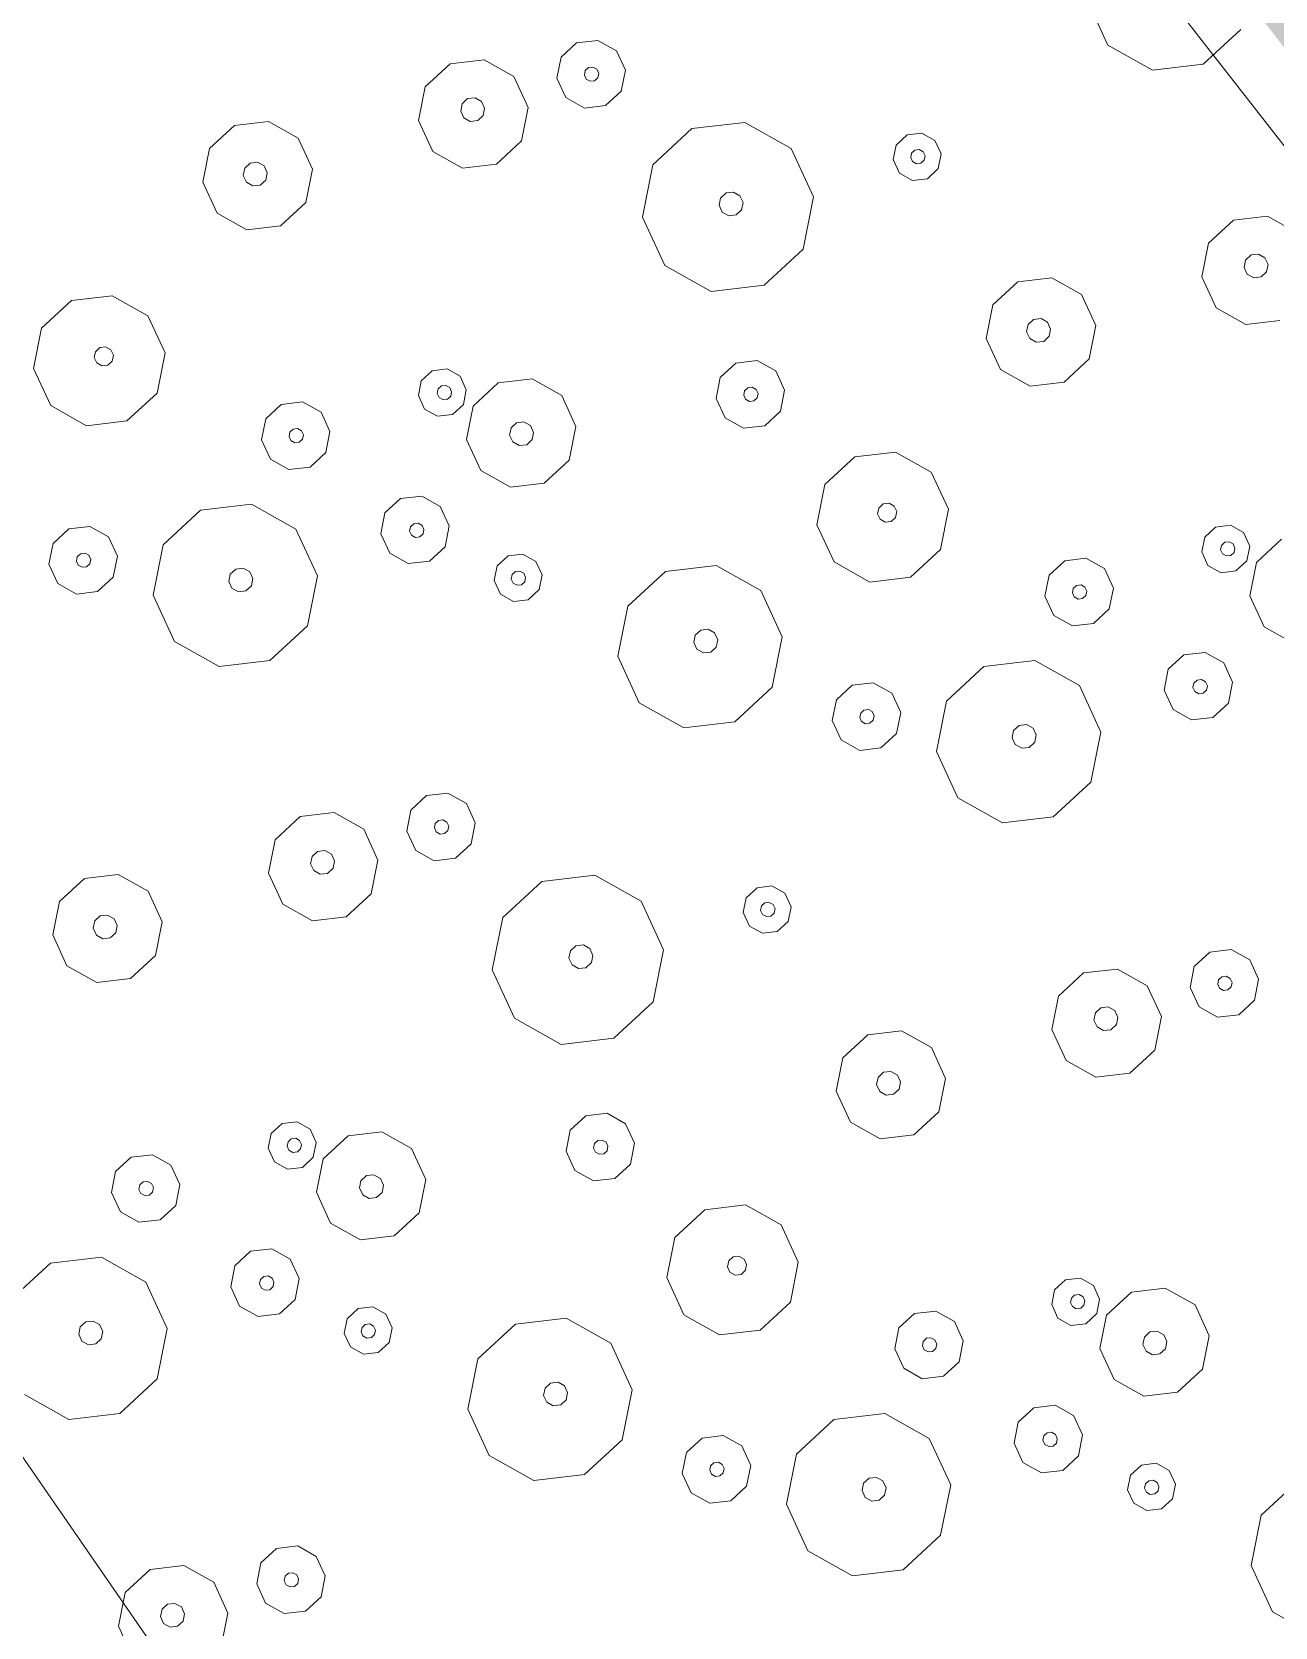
# Model space of a CAD drawing. Header units: metres. Extents: x -2858 to 512, y -1995 to 1252.
# Drawn here: x -545.015 to -542.13, y 383.784 to 387.484 of the extents above; entities that cross this region are included whole.
import ezdxf
from ezdxf.lldxf.tags import DXFTag

# ---------------------------------------------------------------- set-up
doc = ezdxf.new("R2010")
doc.units = ezdxf.units.M
doc.layers.add('Calque commun', color=7, linetype='Continuous')
doc.layers.add('Calque17', color=7, linetype='Continuous')
tags = doc.linetypes.add('HIDDENX2', pattern=[0.75, 0.5, -0.25]).pattern_tags.tags
tags[6:7] = [DXFTag(74, 4), DXFTag(75, 0), DXFTag(340, '0'), DXFTag(46, 1.0), DXFTag(50, 0.0), DXFTag(44, 0.0), DXFTag(45, 0.0)]
tags[4:5] = [DXFTag(74, 4), DXFTag(75, 0), DXFTag(340, '0'), DXFTag(46, 1.0), DXFTag(50, 0.0), DXFTag(44, 0.0), DXFTag(45, 0.0)]

# ---------------------------------------------------------------- blocks, each defined once
blk = doc.blocks.new('geometrebondepartleger')
at = {"layer": 'Calque17', "color": 1, "linetype": 'Continuous', "lineweight": 9}
blk.add_polyline3d([(125.3707, 36.6528, 79), (126.7254, 44.0992, 79), (125.2346, 35.9078, 79), (126.6129, 43.4526, 79), (128.8778, 56.0285, 79), (130.1727, 63.0986, 79), (132.3901, 75.5687, 79), (133.5351, 81.8153, 79), (135.4191, 92.3058, 79), (136.6745, 99.2914, 79), (138.3695, 108.676, 79), (140.6815, 121.4274, 79), (141.2903, 124.8972, 79)], dxfattribs=at)
blk = doc.blocks.new('pattern')
at = {"layer": 'Calque commun', "color": 54, "linetype": 'Continuous', "lineweight": 9}
for p, q in [((70.1012, 96.6034), (70.127, 96.4875)), ((70.127, 96.4875), (70.0798, 96.3787)), ((70.0798, 96.3787), (69.9776, 96.3184)), ((69.9776, 96.3184), (69.8594, 96.3296)), ((70.0428, 96.0901), (70.0566, 96.1219)), ((70.0566, 96.1219), (70.0864, 96.1395)), ((70.0864, 96.1395), (70.1208, 96.1362)), ((70.1208, 96.1362), (70.1468, 96.1133)), ((70.0503, 96.0564), (70.0428, 96.0901)), ((70.0822, 96.0874), (70.0864, 96.0969)), ((70.0845, 96.0773), (70.0822, 96.0874)), ((70.0864, 96.0969), (70.0953, 96.1022)), ((70.0953, 96.1022), (70.1056, 96.1012)), ((70.1056, 96.1012), (70.1134, 96.0943)), ((70.1134, 96.0943), (70.1157, 96.0842)), ((70.1468, 96.1133), (70.1543, 96.0795)), ((70.0763, 96.0335), (70.0503, 96.0564)), ((70.0923, 96.0704), (70.0845, 96.0773)), ((70.1026, 96.0694), (70.0923, 96.0704)), ((70.1115, 96.0747), (70.1026, 96.0694)), ((70.1405, 96.0478), (70.1107, 96.0302)), ((70.1157, 96.0842), (70.1115, 96.0747)), ((70.1543, 96.0795), (70.1405, 96.0478)), ((70.1107, 96.0302), (70.0763, 96.0335)), ((69.7478, 95.9509), (69.8159, 95.9911)), ((69.8159, 95.9911), (69.8947, 95.9836)), ((69.8947, 95.9836), (69.954, 95.9312)), ((69.7164, 95.8783), (69.7478, 95.9509)), ((69.954, 95.9312), (69.9712, 95.854)), ((70.1156, 95.8852), (70.1581, 95.9103)), ((70.1581, 95.9103), (70.2073, 95.9057)), ((70.2073, 95.9057), (70.2444, 95.8729)), ((69.7336, 95.8011), (69.7164, 95.8783)), ((69.8166, 95.8706), (69.8235, 95.8865)), ((69.8204, 95.8537), (69.8166, 95.8706)), ((69.8235, 95.8865), (69.8384, 95.8953)), ((69.8384, 95.8953), (69.8556, 95.8936)), ((69.8556, 95.8936), (69.8686, 95.8822)), ((69.8723, 95.8653), (69.8655, 95.8494)), ((69.8686, 95.8822), (69.8723, 95.8653)), ((70.0959, 95.8399), (70.1156, 95.8852)), ((70.2444, 95.8729), (70.2552, 95.8247)), ((69.8333, 95.8422), (69.8204, 95.8537)), ((69.8506, 95.8406), (69.8333, 95.8422)), ((69.8655, 95.8494), (69.8506, 95.8406)), ((69.9712, 95.854), (69.9397, 95.7814)), ((70.1066, 95.7916), (70.0959, 95.8399)), ((70.1568, 95.8377), (70.1609, 95.8472)), ((70.159, 95.8275), (70.1568, 95.8377)), ((70.1668, 95.8206), (70.159, 95.8275)), ((70.1609, 95.8472), (70.1699, 95.8525)), ((70.1699, 95.8525), (70.1802, 95.8515)), ((70.1802, 95.8515), (70.188, 95.8446)), ((70.1902, 95.8345), (70.1861, 95.8249)), ((70.188, 95.8446), (70.1902, 95.8345)), ((69.7929, 95.7487), (69.7336, 95.8011)), ((70.1437, 95.7589), (70.1066, 95.7916)), ((70.1772, 95.8197), (70.1668, 95.8206)), ((70.1861, 95.8249), (70.1772, 95.8197)), ((70.2552, 95.8247), (70.2355, 95.7793)), ((70.4059, 95.7344), (70.5081, 95.7947)), ((70.5081, 95.7947), (70.6263, 95.7835)), ((69.9397, 95.7814), (69.8716, 95.7412)), ((70.1929, 95.7542), (70.1437, 95.7589)), ((70.2355, 95.7793), (70.1929, 95.7542)), ((70.6263, 95.7835), (70.7152, 95.705)), ((69.8716, 95.7412), (69.7929, 95.7487)), ((69.8542, 95.7044), (69.884, 95.722)), ((69.884, 95.722), (69.9184, 95.7187)), ((69.9184, 95.7187), (69.9444, 95.6958)), ((70.3587, 95.6255), (70.4059, 95.7344)), ((69.8404, 95.6726), (69.8542, 95.7044)), ((69.876, 95.6722), (69.8802, 95.6818)), ((69.8802, 95.6818), (69.8891, 95.687)), ((69.8891, 95.687), (69.8994, 95.6861)), ((69.8994, 95.6861), (69.9072, 95.6792)), ((69.9072, 95.6792), (69.9095, 95.6691)), ((69.9444, 95.6958), (69.9519, 95.662)), ((70.7152, 95.705), (70.741, 95.5891)), ((69.8479, 95.6388), (69.8404, 95.6726)), ((69.8783, 95.6621), (69.876, 95.6722)), ((69.8861, 95.6552), (69.8783, 95.6621)), ((69.8964, 95.6543), (69.8861, 95.6552)), ((69.9054, 95.6595), (69.8964, 95.6543)), ((69.9095, 95.6691), (69.9054, 95.6595)), ((69.9519, 95.662), (69.9381, 95.6302)), ((69.8739, 95.6159), (69.8479, 95.6388)), ((69.9083, 95.6126), (69.8739, 95.6159)), ((69.9381, 95.6302), (69.9083, 95.6126)), ((70.3845, 95.5097), (70.3587, 95.6255)), ((70.504, 95.6113), (70.5109, 95.6272)), ((70.5078, 95.5944), (70.504, 95.6113)), ((70.5109, 95.6272), (70.5258, 95.636)), ((70.5258, 95.636), (70.543, 95.6344)), ((70.543, 95.6344), (70.556, 95.6229)), ((70.5598, 95.606), (70.5529, 95.5901)), ((70.556, 95.6229), (70.5598, 95.606)), ((70.5207, 95.583), (70.5078, 95.5944)), ((70.538, 95.5814), (70.5207, 95.583)), ((70.5529, 95.5901), (70.538, 95.5814)), ((70.741, 95.5891), (70.6938, 95.4803)), ((70.1178, 95.488), (70.1375, 95.5334)), ((70.1375, 95.5334), (70.1801, 95.5585)), ((70.1801, 95.5585), (70.2293, 95.5538)), ((70.2293, 95.5538), (70.2663, 95.5211)), ((69.0556, 95.4847), (69.0982, 95.5099)), ((69.0982, 95.5099), (69.1474, 95.5052)), ((69.1474, 95.5052), (69.1845, 95.4724)), ((70.18, 95.4829), (70.1841, 95.4924)), ((70.1841, 95.4924), (70.1931, 95.4977)), ((70.1931, 95.4977), (70.2034, 95.4967)), ((70.2034, 95.4967), (70.2112, 95.4898)), ((70.2663, 95.5211), (70.2771, 95.4728)), ((70.4735, 95.4312), (70.3845, 95.5097)), ((69.0359, 95.4394), (69.0556, 95.4847)), ((69.1845, 95.4724), (69.1952, 95.4242)), ((70.1286, 95.4397), (70.1178, 95.488)), ((70.1823, 95.4727), (70.18, 95.4829)), ((70.19, 95.4659), (70.1823, 95.4727)), ((70.2004, 95.4649), (70.19, 95.4659)), ((70.2093, 95.4702), (70.2004, 95.4649)), ((70.2135, 95.4797), (70.2093, 95.4702)), ((70.2112, 95.4898), (70.2135, 95.4797)), ((70.2771, 95.4728), (70.2574, 95.4275)), ((70.6938, 95.4803), (70.5916, 95.4199)), ((69.0467, 95.3911), (69.0359, 95.4394)), ((69.0981, 95.4342), (69.1022, 95.4438)), ((69.1004, 95.4241), (69.0981, 95.4342)), ((69.1082, 95.4172), (69.1004, 95.4241)), ((69.1022, 95.4438), (69.1112, 95.449)), ((69.1112, 95.449), (69.1215, 95.4481)), ((69.1274, 95.4215), (69.1185, 95.4162)), ((69.1215, 95.4481), (69.1293, 95.4412)), ((69.1316, 95.431), (69.1274, 95.4215)), ((69.1293, 95.4412), (69.1316, 95.431)), ((69.1952, 95.4242), (69.1755, 95.3788)), ((70.1656, 95.407), (70.1286, 95.4397)), ((70.2574, 95.4275), (70.2148, 95.4023)), ((70.5916, 95.4199), (70.4735, 95.4312)), ((69.0837, 95.3584), (69.0467, 95.3911)), ((69.1185, 95.4162), (69.1082, 95.4172)), ((69.2706, 95.3744), (69.3388, 95.4146)), ((69.3388, 95.4146), (69.4175, 95.4071)), ((69.4175, 95.4071), (69.4768, 95.3547)), ((70.2148, 95.4023), (70.1656, 95.407)), ((70.6818, 95.3584), (70.7244, 95.3835)), ((70.7244, 95.3835), (70.7736, 95.3788)), ((69.133, 95.3537), (69.0837, 95.3584)), ((69.1755, 95.3788), (69.133, 95.3537)), ((69.2392, 95.3018), (69.2706, 95.3744)), ((69.4768, 95.3547), (69.494, 95.2775)), ((70.6621, 95.313), (70.6818, 95.3584)), ((70.7736, 95.3788), (70.8107, 95.3461)), ((70.8107, 95.3461), (70.8214, 95.2979)), ((69.3391, 95.3003), (69.354, 95.3091)), ((69.354, 95.3091), (69.3712, 95.3074)), ((69.3712, 95.3074), (69.3842, 95.296)), ((70.6729, 95.2648), (70.6621, 95.313)), ((70.7243, 95.3079), (70.7284, 95.3174)), ((70.7266, 95.2978), (70.7243, 95.3079)), ((70.7284, 95.3174), (70.7374, 95.3227)), ((70.7374, 95.3227), (70.7477, 95.3217)), ((70.7477, 95.3217), (70.7555, 95.3149)), ((70.7555, 95.3149), (70.7578, 95.3047)), ((69.2564, 95.2246), (69.2392, 95.3018)), ((69.3322, 95.2844), (69.3391, 95.3003)), ((69.3359, 95.2675), (69.3322, 95.2844)), ((69.3879, 95.2791), (69.381, 95.2632)), ((69.3842, 95.296), (69.3879, 95.2791)), ((69.494, 95.2775), (69.4626, 95.2049)), ((70.7344, 95.2909), (70.7266, 95.2978)), ((70.7447, 95.2899), (70.7344, 95.2909)), ((70.7536, 95.2952), (70.7447, 95.2899)), ((70.7578, 95.3047), (70.7536, 95.2952)), ((70.8214, 95.2979), (70.8017, 95.2525)), ((69.3489, 95.2561), (69.3359, 95.2675)), ((69.3661, 95.2544), (69.3489, 95.2561)), ((69.381, 95.2632), (69.3661, 95.2544)), ((70.7099, 95.2321), (70.6729, 95.2648)), ((70.8017, 95.2525), (70.7592, 95.2274)), ((69.3157, 95.1722), (69.2564, 95.2246)), ((69.4626, 95.2049), (69.3944, 95.1647)), ((70.7592, 95.2274), (70.7099, 95.2321)), ((69.3944, 95.1647), (69.3157, 95.1722)), ((70.2569, 95.1264), (70.3386, 95.1747)), ((70.3386, 95.1747), (70.4331, 95.1657)), ((70.4331, 95.1657), (70.5043, 95.1028)), ((69.7112, 95.0968), (69.7793, 95.137)), ((69.7793, 95.137), (69.8581, 95.1295)), ((69.8581, 95.1295), (69.9174, 95.0771)), ((70.2191, 95.0393), (70.2569, 95.1264)), ((69.6798, 95.0242), (69.7112, 95.0968)), ((70.5043, 95.1028), (70.5249, 95.0102)), ((70.7344, 95.0365), (70.8366, 95.0968)), ((70.8366, 95.0968), (70.9547, 95.0855)), ((70.9547, 95.0855), (71.0437, 95.007)), ((69.9174, 95.0771), (69.9346, 94.9999)), ((68.4208, 95.026), (68.438, 94.9488)), ((69.697, 94.947), (69.6798, 95.0242)), ((69.7802, 95.0084), (69.7871, 95.0242)), ((69.7871, 95.0242), (69.802, 95.033)), ((69.802, 95.033), (69.8192, 95.0314)), ((69.8192, 95.0314), (69.8322, 95.0199)), ((69.8322, 95.0199), (69.8359, 95.003)), ((70.2397, 94.9467), (70.2191, 95.0393)), ((70.3353, 95.0279), (70.3408, 95.0406)), ((70.3383, 95.0144), (70.3353, 95.0279)), ((70.3487, 95.0053), (70.3383, 95.0144)), ((70.3408, 95.0406), (70.3527, 95.0477)), ((70.3527, 95.0477), (70.3665, 95.0464)), ((70.3665, 95.0464), (70.3769, 95.0372)), ((70.3799, 95.0237), (70.3744, 95.011)), ((70.3769, 95.0372), (70.3799, 95.0237)), ((70.6872, 94.9276), (70.7344, 95.0365)), ((68.5627, 94.9347), (68.5824, 94.98)), ((68.5824, 94.98), (68.6249, 95.0052)), ((68.6249, 95.0052), (68.6742, 95.0005)), ((68.6742, 95.0005), (68.7112, 94.9677)), ((69.7839, 94.9915), (69.7802, 95.0084)), ((69.7969, 94.98), (69.7839, 94.9915)), ((69.8141, 94.9784), (69.7969, 94.98)), ((69.829, 94.9872), (69.8141, 94.9784)), ((69.8359, 95.003), (69.829, 94.9872)), ((69.9346, 94.9999), (69.9031, 94.9274)), ((70.3625, 95.004), (70.3487, 95.0053)), ((70.3744, 95.011), (70.3625, 95.004)), ((70.5249, 95.0102), (70.4871, 94.9231)), ((71.0437, 95.007), (71.0695, 94.8912)), ((68.438, 94.9488), (68.4066, 94.8762)), ((68.6236, 94.9325), (68.6277, 94.942)), ((68.6277, 94.942), (68.6367, 94.9473)), ((68.6367, 94.9473), (68.647, 94.9463)), ((68.647, 94.9463), (68.6548, 94.9394)), ((68.6548, 94.9394), (68.6571, 94.9293)), ((68.7112, 94.9677), (68.722, 94.9195)), ((69.7563, 94.8946), (69.697, 94.947)), ((70.3109, 94.8838), (70.2397, 94.9467)), ((70.8394, 94.9293), (70.8543, 94.9381)), ((70.8543, 94.9381), (70.8715, 94.9364)), ((68.5735, 94.8864), (68.5627, 94.9347)), ((68.6259, 94.9223), (68.6236, 94.9325)), ((68.6337, 94.9155), (68.6259, 94.9223)), ((68.644, 94.9145), (68.6337, 94.9155)), ((68.6529, 94.9197), (68.644, 94.9145)), ((68.6571, 94.9293), (68.6529, 94.9197)), ((68.722, 94.9195), (68.7023, 94.8741)), ((69.9031, 94.9274), (69.835, 94.8871)), ((70.4871, 94.9231), (70.4054, 94.8748)), ((70.713, 94.8118), (70.6872, 94.9276)), ((70.8325, 94.9134), (70.8394, 94.9293)), ((70.8362, 94.8965), (70.8325, 94.9134)), ((70.8715, 94.9364), (70.8845, 94.925)), ((70.8882, 94.9081), (70.8813, 94.8922)), ((70.8845, 94.925), (70.8882, 94.9081)), ((68.4066, 94.8762), (68.3384, 94.836)), ((68.6105, 94.8537), (68.5735, 94.8864)), ((68.7023, 94.8741), (68.6597, 94.849)), ((68.8728, 94.8292), (68.9749, 94.8895)), ((68.9749, 94.8895), (69.0931, 94.8783)), ((69.0931, 94.8783), (69.182, 94.7998)), ((69.835, 94.8871), (69.7563, 94.8946)), ((70.4054, 94.8748), (70.3109, 94.8838)), ((70.8492, 94.8851), (70.8362, 94.8965)), ((70.8664, 94.8834), (70.8492, 94.8851)), ((70.8813, 94.8922), (70.8664, 94.8834)), ((71.0695, 94.8912), (71.0222, 94.7823)), ((68.3384, 94.836), (68.2597, 94.8435)), ((68.6597, 94.849), (68.6105, 94.8537)), ((68.8256, 94.7204), (68.8728, 94.8292)), ((68.3072, 94.7674), (68.321, 94.7992)), ((68.321, 94.7992), (68.3508, 94.8168)), ((68.3508, 94.8168), (68.3852, 94.8135)), ((68.3852, 94.8135), (68.4112, 94.7906)), ((68.4112, 94.7906), (68.4187, 94.7568)), ((69.182, 94.7998), (69.2078, 94.6839)), ((70.8019, 94.7332), (70.713, 94.8118)), ((71.5116, 94.7482), (71.5313, 94.7936)), ((71.5313, 94.7936), (71.5738, 94.8187)), ((71.5738, 94.8187), (71.6231, 94.814)), ((71.6231, 94.814), (71.6601, 94.7813)), ((68.3147, 94.7336), (68.3072, 94.7674)), ((68.3429, 94.7671), (68.347, 94.7766)), ((68.3451, 94.7569), (68.3429, 94.7671)), ((68.3529, 94.75), (68.3451, 94.7569)), ((68.347, 94.7766), (68.3559, 94.7819)), ((68.3559, 94.7819), (68.3663, 94.7809)), ((68.3722, 94.7543), (68.3632, 94.7491)), ((68.3663, 94.7809), (68.3741, 94.774)), ((68.3763, 94.7639), (68.3722, 94.7543)), ((68.3741, 94.774), (68.3763, 94.7639)), ((68.4187, 94.7568), (68.4049, 94.725)), ((71.0222, 94.7823), (70.9201, 94.722)), ((71.5738, 94.7431), (71.5779, 94.7526)), ((71.5779, 94.7526), (71.5869, 94.7579)), ((71.5869, 94.7579), (71.5972, 94.7569)), ((71.5972, 94.7569), (71.605, 94.75)), ((71.6601, 94.7813), (71.6709, 94.733)), ((68.3407, 94.7107), (68.3147, 94.7336)), ((68.3632, 94.7491), (68.3529, 94.75)), ((68.4049, 94.725), (68.3751, 94.7075)), ((68.8514, 94.6045), (68.8256, 94.7204)), ((68.9708, 94.7061), (68.9777, 94.722)), ((68.9777, 94.722), (68.9926, 94.7308)), ((68.9926, 94.7308), (69.0099, 94.7292)), ((69.0099, 94.7292), (69.0228, 94.7177)), ((69.0228, 94.7177), (69.0266, 94.7008)), ((70.9201, 94.722), (70.8019, 94.7332)), ((71.5223, 94.6999), (71.5116, 94.7482)), ((71.576, 94.7329), (71.5738, 94.7431)), ((71.5838, 94.7261), (71.576, 94.7329)), ((71.5942, 94.7251), (71.5838, 94.7261)), ((71.6031, 94.7304), (71.5942, 94.7251)), ((71.6072, 94.7399), (71.6031, 94.7304)), ((71.605, 94.75), (71.6072, 94.7399)), ((71.6709, 94.733), (71.6512, 94.6877)), ((71.7463, 94.6832), (71.8144, 94.7234)), ((68.3751, 94.7075), (68.3407, 94.7107)), ((68.9746, 94.6893), (68.9708, 94.7061)), ((68.9876, 94.6778), (68.9746, 94.6893)), ((69.0197, 94.685), (69.0048, 94.6762)), ((69.0266, 94.7008), (69.0197, 94.685)), ((69.2078, 94.6839), (69.1606, 94.5751)), ((70.3047, 94.6591), (70.3473, 94.6842)), ((70.3473, 94.6842), (70.3965, 94.6796)), ((70.3965, 94.6796), (70.4336, 94.6468)), ((71.5594, 94.6672), (71.5223, 94.6999)), ((71.6512, 94.6877), (71.6086, 94.6625)), ((71.7149, 94.6106), (71.7463, 94.6832)), ((68.6043, 94.6282), (68.6469, 94.6533)), ((68.6469, 94.6533), (68.6961, 94.6486)), ((68.6961, 94.6486), (68.7332, 94.6159)), ((69.0048, 94.6762), (68.9876, 94.6778)), ((70.2851, 94.6137), (70.3047, 94.6591)), ((70.4336, 94.6468), (70.4444, 94.5986)), ((71.6086, 94.6625), (71.5594, 94.6672)), ((68.5846, 94.5828), (68.6043, 94.6282)), ((68.7332, 94.6159), (68.7439, 94.5676)), ((68.9403, 94.526), (68.8514, 94.6045)), ((70.2958, 94.5655), (70.2851, 94.6137)), ((70.3473, 94.6086), (70.3514, 94.6181)), ((70.3495, 94.5985), (70.3473, 94.6086)), ((70.3514, 94.6181), (70.3603, 94.6234)), ((70.3603, 94.6234), (70.3707, 94.6224)), ((70.3707, 94.6224), (70.3785, 94.6156)), ((70.3807, 94.6054), (70.3766, 94.5959)), ((70.3785, 94.6156), (70.3807, 94.6054)), ((71.732, 94.5334), (71.7149, 94.6106)), ((71.8078, 94.5932), (71.8147, 94.6091)), ((71.8147, 94.6091), (71.8296, 94.6179)), ((71.8296, 94.6179), (71.8469, 94.6163)), ((71.8469, 94.6163), (71.8598, 94.6048)), ((71.8598, 94.6048), (71.8636, 94.5879)), ((68.5954, 94.5346), (68.5846, 94.5828)), ((68.6468, 94.5777), (68.651, 94.5872)), ((68.6491, 94.5676), (68.6468, 94.5777)), ((68.6569, 94.5607), (68.6491, 94.5676)), ((68.651, 94.5872), (68.6599, 94.5925)), ((68.6599, 94.5925), (68.6702, 94.5915)), ((68.6702, 94.5915), (68.678, 94.5846)), ((68.6803, 94.5745), (68.6761, 94.565)), ((68.678, 94.5846), (68.6803, 94.5745)), ((68.7439, 94.5676), (68.7242, 94.5223)), ((69.1606, 94.5751), (69.0584, 94.5147)), ((69.654, 94.5643), (69.6838, 94.5819)), ((69.6838, 94.5819), (69.7183, 94.5786)), ((69.7183, 94.5786), (69.7442, 94.5557)), ((70.3573, 94.5916), (70.3495, 94.5985)), ((70.3676, 94.5906), (70.3573, 94.5916)), ((70.3766, 94.5959), (70.3676, 94.5906)), ((70.4444, 94.5986), (70.4247, 94.5532)), ((71.8116, 94.5764), (71.8078, 94.5932)), ((71.8246, 94.5649), (71.8116, 94.5764)), ((71.8567, 94.5721), (71.8418, 94.5633)), ((71.8636, 94.5879), (71.8567, 94.5721)), ((71.9697, 94.5863), (71.9382, 94.5138)), ((68.6325, 94.5018), (68.5954, 94.5346)), ((68.6672, 94.5597), (68.6569, 94.5607)), ((68.6761, 94.565), (68.6672, 94.5597)), ((69.6402, 94.5325), (69.654, 94.5643)), ((69.6478, 94.4987), (69.6402, 94.5325)), ((69.678, 94.5297), (69.6821, 94.5392)), ((69.6821, 94.5392), (69.6911, 94.5445)), ((69.6911, 94.5445), (69.7014, 94.5435)), ((69.7014, 94.5435), (69.7092, 94.5366)), ((69.7092, 94.5366), (69.7114, 94.5265)), ((69.7442, 94.5557), (69.7517, 94.5219)), ((70.3329, 94.5328), (70.2958, 94.5655)), ((70.3821, 94.5281), (70.3329, 94.5328)), ((70.4247, 94.5532), (70.3821, 94.5281)), ((70.9991, 94.5255), (71.0289, 94.5431)), ((71.0289, 94.5431), (71.0633, 94.5398)), ((71.0633, 94.5398), (71.0893, 94.5169)), ((71.7914, 94.481), (71.732, 94.5334)), ((71.8418, 94.5633), (71.8246, 94.5649)), ((67.8843, 94.5019), (67.9436, 94.4495)), ((68.6817, 94.4971), (68.6325, 94.5018)), ((68.7242, 94.5223), (68.6817, 94.4971)), ((69.0584, 94.5147), (68.9403, 94.526)), ((69.6737, 94.4758), (69.6478, 94.4987)), ((69.6803, 94.5195), (69.678, 94.5297)), ((69.688, 94.5127), (69.6803, 94.5195)), ((69.6984, 94.5117), (69.688, 94.5127)), ((69.7073, 94.517), (69.6984, 94.5117)), ((69.7114, 94.5265), (69.7073, 94.517)), ((69.7517, 94.5219), (69.738, 94.4901)), ((70.9853, 94.4938), (70.9991, 94.5255)), ((70.9928, 94.46), (70.9853, 94.4938)), ((71.0247, 94.491), (71.0289, 94.5006)), ((71.0289, 94.5006), (71.0378, 94.5058)), ((71.0378, 94.5058), (71.0481, 94.5049)), ((71.0481, 94.5049), (71.0559, 94.498)), ((71.0559, 94.498), (71.0582, 94.4878)), ((71.0893, 94.5169), (71.0968, 94.4832)), ((71.9382, 94.5138), (71.8701, 94.4735)), ((69.1486, 94.4532), (69.1912, 94.4783)), ((69.1912, 94.4783), (69.2404, 94.4736)), ((69.2404, 94.4736), (69.2775, 94.4409)), ((69.7081, 94.4725), (69.6737, 94.4758)), ((69.738, 94.4901), (69.7081, 94.4725)), ((69.9257, 94.4099), (70.0321, 94.4728)), ((70.0321, 94.4728), (70.1552, 94.461)), ((70.1552, 94.461), (70.2478, 94.3792)), ((71.0188, 94.4371), (70.9928, 94.46)), ((71.027, 94.4809), (71.0247, 94.491)), ((71.0348, 94.474), (71.027, 94.4809)), ((71.0451, 94.473), (71.0348, 94.474)), ((71.054, 94.4783), (71.0451, 94.473)), ((71.0582, 94.4878), (71.054, 94.4783)), ((71.0968, 94.4832), (71.083, 94.4514)), ((71.8701, 94.4735), (71.7914, 94.481)), ((67.9436, 94.4495), (67.9608, 94.3723)), ((69.129, 94.4078), (69.1486, 94.4532)), ((69.2775, 94.4409), (69.2882, 94.3927)), ((71.0532, 94.4338), (71.0188, 94.4371)), ((71.083, 94.4514), (71.0532, 94.4338)), ((67.7232, 94.3194), (67.706, 94.3966)), ((67.799, 94.3792), (67.8059, 94.3951)), ((67.8059, 94.3951), (67.8208, 94.4039)), ((67.8208, 94.4039), (67.838, 94.4022)), ((67.838, 94.4022), (67.851, 94.3908)), ((67.851, 94.3908), (67.8547, 94.3739)), ((69.1397, 94.3596), (69.129, 94.4078)), ((69.1911, 94.4027), (69.1953, 94.4122)), ((69.1934, 94.3926), (69.1911, 94.4027)), ((69.2012, 94.3857), (69.1934, 94.3926)), ((69.1953, 94.4122), (69.2042, 94.4175)), ((69.2115, 94.3847), (69.2012, 94.3857)), ((69.2042, 94.4175), (69.2146, 94.4165)), ((69.2205, 94.39), (69.2115, 94.3847)), ((69.2146, 94.4165), (69.2223, 94.4097)), ((69.2246, 94.3995), (69.2205, 94.39)), ((69.2223, 94.4097), (69.2246, 94.3995)), ((69.2882, 94.3927), (69.2686, 94.3473)), ((69.8765, 94.2965), (69.9257, 94.4099)), ((70.6903, 94.3545), (70.7584, 94.3947)), ((70.7584, 94.3947), (70.8372, 94.3872)), ((70.8372, 94.3872), (70.8965, 94.3348)), ((67.8028, 94.3623), (67.799, 94.3792)), ((67.8157, 94.3509), (67.8028, 94.3623)), ((67.833, 94.3492), (67.8157, 94.3509)), ((67.8479, 94.358), (67.833, 94.3492)), ((67.8547, 94.3739), (67.8479, 94.358)), ((67.9608, 94.3723), (67.9294, 94.2997)), ((69.1768, 94.3269), (69.1397, 94.3596)), ((69.2686, 94.3473), (69.226, 94.3222)), ((70.2478, 94.3792), (70.2747, 94.2586)), ((70.6589, 94.2819), (70.6903, 94.3545)), ((67.7825, 94.267), (67.7232, 94.3194)), ((69.226, 94.3222), (69.1768, 94.3269)), ((70.8965, 94.3348), (70.9137, 94.2576)), ((71.0581, 94.2889), (71.1006, 94.314)), ((71.1006, 94.314), (71.1498, 94.3093)), ((71.1498, 94.3093), (71.1869, 94.2766)), ((67.9294, 94.2997), (67.8613, 94.2595)), ((69.9034, 94.1759), (69.8765, 94.2965)), ((70.0377, 94.2808), (70.0446, 94.2967)), ((70.0415, 94.2639), (70.0377, 94.2808)), ((70.0446, 94.2967), (70.0595, 94.3055)), ((70.0595, 94.3055), (70.0768, 94.3038)), ((70.0768, 94.3038), (70.0897, 94.2924)), ((70.0935, 94.2755), (70.0866, 94.2596)), ((70.0897, 94.2924), (70.0935, 94.2755)), ((70.6761, 94.2047), (70.6589, 94.2819)), ((70.7591, 94.2742), (70.766, 94.2901)), ((70.7629, 94.2573), (70.7591, 94.2742)), ((70.766, 94.2901), (70.7809, 94.2989)), ((70.7809, 94.2989), (70.7981, 94.2973)), ((70.7981, 94.2973), (70.8111, 94.2858)), ((70.8111, 94.2858), (70.8148, 94.2689)), ((71.0384, 94.2435), (71.0581, 94.2889)), ((71.1869, 94.2766), (71.1977, 94.2283)), ((67.8613, 94.2595), (67.7825, 94.267)), ((68.7237, 94.2212), (68.8054, 94.2695)), ((68.8054, 94.2695), (68.8999, 94.2605)), ((68.8999, 94.2605), (68.9711, 94.1976)), ((70.0545, 94.2524), (70.0415, 94.2639)), ((70.0717, 94.2508), (70.0545, 94.2524)), ((70.0866, 94.2596), (70.0717, 94.2508)), ((70.2747, 94.2586), (70.2256, 94.1452)), ((70.7758, 94.2459), (70.7629, 94.2573)), ((70.7931, 94.2442), (70.7758, 94.2459)), ((70.808, 94.253), (70.7931, 94.2442)), ((70.8148, 94.2689), (70.808, 94.253)), ((70.9137, 94.2576), (70.8822, 94.1851)), ((71.0491, 94.1952), (71.0384, 94.2435)), ((71.0993, 94.2413), (71.1034, 94.2508)), ((71.1015, 94.2312), (71.0993, 94.2413)), ((71.1034, 94.2508), (71.1124, 94.2561)), ((71.1124, 94.2561), (71.1227, 94.2551)), ((71.1227, 94.2551), (71.1305, 94.2482)), ((71.1327, 94.2381), (71.1286, 94.2286)), ((71.1305, 94.2482), (71.1327, 94.2381)), ((68.178, 94.1916), (68.2462, 94.2318)), ((68.2462, 94.2318), (68.3249, 94.2243)), ((68.3249, 94.2243), (68.3842, 94.172)), ((68.6859, 94.1341), (68.7237, 94.2212)), ((68.9711, 94.1976), (68.9917, 94.105)), ((70.7354, 94.1523), (70.6761, 94.2047)), ((71.1093, 94.2243), (71.1015, 94.2312)), ((71.1197, 94.2233), (71.1093, 94.2243)), ((71.1286, 94.2286), (71.1197, 94.2233)), ((71.1977, 94.2283), (71.178, 94.183)), ((71.3484, 94.1381), (71.4506, 94.1984)), ((71.4506, 94.1984), (71.5687, 94.1871)), ((68.1466, 94.119), (68.178, 94.1916)), ((68.3842, 94.172), (68.4014, 94.0947)), ((69.2012, 94.1313), (69.3034, 94.1916)), ((69.3034, 94.1916), (69.4215, 94.1804)), ((69.4215, 94.1804), (69.5105, 94.1018)), ((69.9961, 94.0941), (69.9034, 94.1759)), ((70.8822, 94.1851), (70.8141, 94.1448)), ((71.0862, 94.1625), (71.0491, 94.1952)), ((71.1354, 94.1578), (71.0862, 94.1625)), ((71.178, 94.183), (71.1354, 94.1578)), ((71.5687, 94.1871), (71.6577, 94.1086)), ((68.2539, 94.119), (68.2688, 94.1278)), ((68.2688, 94.1278), (68.286, 94.1262)), ((68.286, 94.1262), (68.299, 94.1147)), ((68.7066, 94.0415), (68.6859, 94.1341)), ((68.8021, 94.1228), (68.8076, 94.1355)), ((68.8076, 94.1355), (68.8196, 94.1425)), ((68.8196, 94.1425), (68.8334, 94.1412)), ((68.8334, 94.1412), (68.8437, 94.132)), ((68.8437, 94.132), (68.8467, 94.1185)), ((69.154, 94.0224), (69.2012, 94.1313)), ((70.2256, 94.1452), (70.1191, 94.0823)), ((70.8141, 94.1448), (70.7354, 94.1523)), ((70.7967, 94.108), (70.8265, 94.1256)), ((70.8265, 94.1256), (70.8609, 94.1223)), ((71.3012, 94.0292), (71.3484, 94.1381)), ((68.1638, 94.0418), (68.1466, 94.119)), ((68.247, 94.1032), (68.2539, 94.119)), ((68.2508, 94.0863), (68.247, 94.1032)), ((68.3027, 94.0979), (68.2959, 94.082)), ((68.299, 94.1147), (68.3027, 94.0979)), ((68.4014, 94.0947), (68.37, 94.0222)), ((68.8052, 94.1092), (68.8021, 94.1228)), ((68.8155, 94.1001), (68.8052, 94.1092)), ((68.8293, 94.0988), (68.8155, 94.1001)), ((68.8412, 94.1058), (68.8293, 94.0988)), ((68.8467, 94.1185), (68.8412, 94.1058)), ((68.9917, 94.105), (68.954, 94.0179)), ((69.5105, 94.1018), (69.5363, 93.986)), ((70.1191, 94.0823), (69.9961, 94.0941)), ((70.7829, 94.0763), (70.7967, 94.108)), ((70.8227, 94.0854), (70.8316, 94.0907)), ((70.8316, 94.0907), (70.8419, 94.0897)), ((70.8419, 94.0897), (70.8497, 94.0828)), ((70.8609, 94.1223), (70.8869, 94.0994)), ((70.8869, 94.0994), (70.8944, 94.0656)), ((71.6577, 94.1086), (71.6835, 93.9928)), ((68.2637, 94.0748), (68.2508, 94.0863)), ((68.281, 94.0732), (68.2637, 94.0748)), ((68.2959, 94.082), (68.281, 94.0732)), ((70.7904, 94.0425), (70.7829, 94.0763)), ((70.8185, 94.0759), (70.8227, 94.0854)), ((70.8208, 94.0658), (70.8185, 94.0759)), ((70.8286, 94.0589), (70.8208, 94.0658)), ((70.8389, 94.0579), (70.8286, 94.0589)), ((70.8479, 94.0632), (70.8389, 94.0579)), ((70.852, 94.0727), (70.8479, 94.0632)), ((70.8497, 94.0828), (70.852, 94.0727)), ((70.8944, 94.0656), (70.8806, 94.0339)), ((68.2231, 93.9894), (68.1638, 94.0418)), ((68.37, 94.0222), (68.3018, 93.9819)), ((68.7777, 93.9786), (68.7066, 94.0415)), ((68.954, 94.0179), (68.8722, 93.9696)), ((69.1798, 93.9066), (69.154, 94.0224)), ((69.2993, 94.0082), (69.3062, 94.0241)), ((69.3062, 94.0241), (69.3211, 94.0329)), ((69.3211, 94.0329), (69.3383, 94.0312)), ((69.3383, 94.0312), (69.3513, 94.0198)), ((69.3513, 94.0198), (69.355, 94.0029)), ((70.8164, 94.0196), (70.7904, 94.0425)), ((70.8508, 94.0163), (70.8164, 94.0196)), ((70.8806, 94.0339), (70.8508, 94.0163)), ((71.327, 93.9134), (71.3012, 94.0292)), ((71.4465, 94.015), (71.4534, 94.0309)), ((71.4503, 93.9981), (71.4465, 94.015)), ((71.4534, 94.0309), (71.4683, 94.0397)), ((71.4683, 94.0397), (71.4855, 94.038)), ((71.4855, 94.038), (71.4985, 94.0266)), ((71.4985, 94.0266), (71.5023, 94.0097)), ((67.4418, 93.9844), (67.5599, 93.9731)), ((68.3018, 93.9819), (68.2231, 93.9894)), ((68.8722, 93.9696), (68.7777, 93.9786)), ((69.3031, 93.9913), (69.2993, 94.0082)), ((69.316, 93.9799), (69.3031, 93.9913)), ((69.3333, 93.9782), (69.316, 93.9799)), ((69.3482, 93.987), (69.3333, 93.9782)), ((69.355, 94.0029), (69.3482, 93.987)), ((69.5363, 93.986), (69.4891, 93.8771)), ((71.4632, 93.9866), (71.4503, 93.9981)), ((71.4805, 93.985), (71.4632, 93.9866)), ((71.4954, 93.9938), (71.4805, 93.985)), ((71.5023, 94.0097), (71.4954, 93.9938)), ((67.5599, 93.9731), (67.6488, 93.8946)), ((71.08, 93.937), (71.1226, 93.9622)), ((71.1226, 93.9622), (71.1718, 93.9575)), ((71.1718, 93.9575), (71.2088, 93.9247)), ((69.2688, 93.828), (69.1798, 93.9066)), ((69.9981, 93.8884), (70.0407, 93.9135)), ((70.0407, 93.9135), (70.0899, 93.9088)), ((70.0899, 93.9088), (70.127, 93.8761)), ((71.0603, 93.8916), (71.08, 93.937)), ((71.2088, 93.9247), (71.2196, 93.8765)), ((71.416, 93.8348), (71.327, 93.9134)), ((67.6488, 93.8946), (67.6747, 93.7787)), ((69.4891, 93.8771), (69.3869, 93.8168)), ((69.9784, 93.843), (69.9981, 93.8884)), ((70.127, 93.8761), (70.1377, 93.8278)), ((71.0711, 93.8434), (71.0603, 93.8916)), ((71.1225, 93.8865), (71.1266, 93.896)), ((71.1248, 93.8764), (71.1225, 93.8865)), ((71.1325, 93.8695), (71.1248, 93.8764)), ((71.1266, 93.896), (71.1356, 93.9013)), ((71.1429, 93.8685), (71.1325, 93.8695)), ((71.1356, 93.9013), (71.1459, 93.9003)), ((71.1518, 93.8738), (71.1429, 93.8685)), ((71.1459, 93.9003), (71.1537, 93.8935)), ((71.156, 93.8833), (71.1518, 93.8738)), ((71.1537, 93.8935), (71.156, 93.8833)), ((71.2196, 93.8765), (71.1999, 93.8311)), ((69.3869, 93.8168), (69.2688, 93.828)), ((69.9892, 93.7947), (69.9784, 93.843)), ((70.0406, 93.8379), (70.0447, 93.8474)), ((70.0429, 93.8277), (70.0406, 93.8379)), ((70.0507, 93.8209), (70.0429, 93.8277)), ((70.0447, 93.8474), (70.0537, 93.8527)), ((70.0537, 93.8527), (70.064, 93.8517)), ((70.064, 93.8517), (70.0718, 93.8448)), ((70.0741, 93.8347), (70.0699, 93.8252)), ((70.0718, 93.8448), (70.0741, 93.8347)), ((70.1377, 93.8278), (70.118, 93.7825)), ((71.1081, 93.8107), (71.0711, 93.8434)), ((71.1999, 93.8311), (71.1573, 93.806)), ((71.5341, 93.8236), (71.416, 93.8348)), ((70.0262, 93.762), (69.9892, 93.7947)), ((70.061, 93.8199), (70.0507, 93.8209)), ((70.0699, 93.8252), (70.061, 93.8199)), ((70.2132, 93.778), (70.2813, 93.8182)), ((70.2813, 93.8182), (70.36, 93.8107)), ((70.36, 93.8107), (70.4193, 93.7584)), ((71.1573, 93.806), (71.1081, 93.8107)), ((67.6747, 93.7787), (67.6274, 93.6699)), ((68.7519, 93.7085), (68.7716, 93.7539)), ((68.7716, 93.7539), (68.8141, 93.7791)), ((68.8141, 93.7791), (68.8634, 93.7744)), ((68.8634, 93.7744), (68.9004, 93.7416)), ((70.0755, 93.7573), (70.0262, 93.762)), ((70.118, 93.7825), (70.0755, 93.7573)), ((70.1817, 93.7054), (70.2132, 93.778)), ((70.4193, 93.7584), (70.4365, 93.6811)), ((68.8182, 93.713), (68.8272, 93.7182)), ((68.8272, 93.7182), (68.8375, 93.7172)), ((68.8375, 93.7172), (68.8453, 93.7104)), ((68.9004, 93.7416), (68.9112, 93.6934)), ((68.7626, 93.6603), (68.7519, 93.7085)), ((68.8141, 93.7034), (68.8182, 93.713)), ((68.8163, 93.6933), (68.8141, 93.7034)), ((68.8241, 93.6864), (68.8163, 93.6933)), ((68.8345, 93.6854), (68.8241, 93.6864)), ((68.8434, 93.6907), (68.8345, 93.6854)), ((68.8475, 93.7002), (68.8434, 93.6907)), ((68.8453, 93.7104), (68.8475, 93.7002)), ((68.9112, 93.6934), (68.8915, 93.648)), ((70.1989, 93.6282), (70.1817, 93.7054)), ((70.2747, 93.6881), (70.2816, 93.7039)), ((70.2784, 93.6712), (70.2747, 93.6881)), ((70.2816, 93.7039), (70.2965, 93.7127)), ((70.2965, 93.7127), (70.3137, 93.7111)), ((70.3137, 93.7111), (70.3267, 93.6996)), ((70.3304, 93.6827), (70.3235, 93.6669)), ((70.3267, 93.6996), (70.3304, 93.6827)), ((70.4365, 93.6811), (70.4051, 93.6086)), ((68.107, 93.6273), (68.1208, 93.6591)), ((68.1208, 93.6591), (68.1506, 93.6767)), ((68.1506, 93.6767), (68.1851, 93.6734)), ((68.1851, 93.6734), (68.211, 93.6505)), ((68.211, 93.6505), (68.2185, 93.6167)), ((68.7997, 93.6276), (68.7626, 93.6603)), ((68.8915, 93.648), (68.8489, 93.6229)), ((70.2914, 93.6597), (70.2784, 93.6712)), ((70.3086, 93.6581), (70.2914, 93.6597)), ((70.3235, 93.6669), (70.3086, 93.6581)), ((68.1146, 93.5935), (68.107, 93.6273)), ((68.1448, 93.6245), (68.149, 93.634)), ((68.1471, 93.6143), (68.1448, 93.6245)), ((68.1549, 93.6075), (68.1471, 93.6143)), ((68.149, 93.634), (68.1579, 93.6393)), ((68.1652, 93.6065), (68.1549, 93.6075)), ((68.1579, 93.6393), (68.1682, 93.6383)), ((68.1741, 93.6118), (68.1652, 93.6065)), ((68.1682, 93.6383), (68.176, 93.6314)), ((68.1783, 93.6213), (68.1741, 93.6118)), ((68.176, 93.6314), (68.1783, 93.6213)), ((68.2185, 93.6167), (68.2048, 93.5849)), ((68.8489, 93.6229), (68.7997, 93.6276)), ((69.4521, 93.5886), (69.4659, 93.6203)), ((69.4659, 93.6203), (69.4957, 93.6379)), ((69.4957, 93.6379), (69.5301, 93.6347)), ((69.5301, 93.6347), (69.5561, 93.6117)), ((69.5561, 93.6117), (69.5636, 93.578)), ((70.2582, 93.5758), (70.1989, 93.6282)), ((70.4051, 93.6086), (70.3369, 93.5683)), ((68.1405, 93.5706), (68.1146, 93.5935)), ((68.175, 93.5673), (68.1405, 93.5706)), ((68.2048, 93.5849), (68.175, 93.5673)), ((69.4596, 93.5548), (69.4521, 93.5886)), ((69.4916, 93.5858), (69.4957, 93.5954)), ((69.4938, 93.5757), (69.4916, 93.5858)), ((69.5016, 93.5688), (69.4938, 93.5757)), ((69.4957, 93.5954), (69.5046, 93.6006)), ((69.5119, 93.5678), (69.5016, 93.5688)), ((69.5046, 93.6006), (69.515, 93.5997)), ((69.5209, 93.5731), (69.5119, 93.5678)), ((69.515, 93.5997), (69.5227, 93.5928)), ((69.525, 93.5826), (69.5209, 93.5731)), ((69.5227, 93.5928), (69.525, 93.5826)), ((69.5636, 93.578), (69.5498, 93.5462)), ((70.3369, 93.5683), (70.2582, 93.5758)), ((68.3925, 93.5047), (68.499, 93.5676)), ((68.499, 93.5676), (68.622, 93.5558)), ((68.622, 93.5558), (68.7147, 93.474)), ((69.4856, 93.5319), (69.4596, 93.5548)), ((69.52, 93.5286), (69.4856, 93.5319)), ((69.5498, 93.5462), (69.52, 93.5286)), ((70.6537, 93.5004), (70.7218, 93.5406)), ((70.7218, 93.5406), (70.8006, 93.5331)), ((70.8006, 93.5331), (70.8599, 93.4808)), ((68.3434, 93.3913), (68.3925, 93.5047)), ((70.6223, 93.4279), (70.6537, 93.5004)), ((68.7147, 93.474), (68.7415, 93.3534)), ((69.1572, 93.4493), (69.2253, 93.4895)), ((69.2253, 93.4895), (69.304, 93.482)), ((69.304, 93.482), (69.3633, 93.4296)), ((70.8599, 93.4808), (70.8771, 93.4036)), ((69.1257, 93.3767), (69.1572, 93.4493)), ((69.3633, 93.4296), (69.3805, 93.3524)), ((70.6395, 93.3506), (70.6223, 93.4279)), ((70.7227, 93.412), (70.7296, 93.4279)), ((70.7296, 93.4279), (70.7445, 93.4367)), ((70.7445, 93.4367), (70.7617, 93.435)), ((70.7617, 93.435), (70.7747, 93.4236)), ((70.7747, 93.4236), (70.7784, 93.4067)), ((68.3702, 93.2707), (68.3434, 93.3913)), ((68.5046, 93.3756), (68.5115, 93.3915)), ((68.5115, 93.3915), (68.5264, 93.4003)), ((68.5264, 93.4003), (68.5436, 93.3986)), ((68.5436, 93.3986), (68.5565, 93.3872)), ((68.5565, 93.3872), (68.5603, 93.3703)), ((69.2259, 93.369), (69.2328, 93.3849)), ((69.2328, 93.3849), (69.2477, 93.3937)), ((69.2477, 93.3937), (69.2649, 93.3921)), ((69.2649, 93.3921), (69.2779, 93.3806)), ((69.5052, 93.3383), (69.5249, 93.3837)), ((69.5249, 93.3837), (69.5675, 93.4088)), ((69.5675, 93.4088), (69.6167, 93.4041)), ((69.6167, 93.4041), (69.6537, 93.3714)), ((70.7264, 93.3951), (70.7227, 93.412)), ((70.7394, 93.3837), (70.7264, 93.3951)), ((70.7566, 93.382), (70.7394, 93.3837)), ((70.7715, 93.3908), (70.7566, 93.382)), ((70.7784, 93.4067), (70.7715, 93.3908)), ((70.8771, 93.4036), (70.8456, 93.331)), ((68.5083, 93.3587), (68.5046, 93.3756)), ((68.5213, 93.3473), (68.5083, 93.3587)), ((68.5385, 93.3456), (68.5213, 93.3473)), ((68.5534, 93.3544), (68.5385, 93.3456)), ((68.5603, 93.3703), (68.5534, 93.3544)), ((68.7415, 93.3534), (68.6924, 93.24)), ((69.1429, 93.2995), (69.1257, 93.3767)), ((69.2297, 93.3521), (69.2259, 93.369)), ((69.2426, 93.3407), (69.2297, 93.3521)), ((69.2748, 93.3478), (69.2599, 93.339)), ((69.2817, 93.3637), (69.2748, 93.3478)), ((69.2779, 93.3806), (69.2817, 93.3637)), ((69.3805, 93.3524), (69.3491, 93.2799)), ((69.5702, 93.3456), (69.5792, 93.3509)), ((69.5792, 93.3509), (69.5895, 93.3499)), ((69.5895, 93.3499), (69.5973, 93.343)), ((69.6537, 93.3714), (69.6645, 93.3231)), ((70.6988, 93.2983), (70.6395, 93.3506)), ((69.2599, 93.339), (69.2426, 93.3407)), ((69.516, 93.29), (69.5052, 93.3383)), ((69.5661, 93.3361), (69.5702, 93.3456)), ((69.5684, 93.326), (69.5661, 93.3361)), ((69.5761, 93.3191), (69.5684, 93.326)), ((69.5865, 93.3181), (69.5761, 93.3191)), ((69.5954, 93.3234), (69.5865, 93.3181)), ((69.5996, 93.3329), (69.5954, 93.3234)), ((69.5973, 93.343), (69.5996, 93.3329)), ((69.6645, 93.3231), (69.6448, 93.2778)), ((70.8456, 93.331), (70.7775, 93.2908)), ((69.2022, 93.2471), (69.1429, 93.2995)), ((69.3491, 93.2799), (69.2809, 93.2396)), ((69.553, 93.2573), (69.516, 93.29)), ((69.6448, 93.2778), (69.6022, 93.2526)), ((69.8153, 93.2329), (69.9174, 93.2932)), ((69.9174, 93.2932), (70.0356, 93.2819)), ((70.0356, 93.2819), (70.1245, 93.2034)), ((70.7775, 93.2908), (70.6988, 93.2983)), ((68.4629, 93.1889), (68.3702, 93.2707)), ((68.6924, 93.24), (68.5859, 93.1771)), ((69.2809, 93.2396), (69.2022, 93.2471)), ((69.6022, 93.2526), (69.553, 93.2573)), ((69.2497, 93.1711), (69.2635, 93.2028)), ((69.2635, 93.2028), (69.2933, 93.2204)), ((69.2933, 93.2204), (69.3277, 93.2171)), ((69.3277, 93.2171), (69.3537, 93.1942)), ((69.7681, 93.124), (69.8153, 93.2329)), ((70.1245, 93.2034), (70.1503, 93.0876)), ((68.5859, 93.1771), (68.4629, 93.1889)), ((69.2572, 93.1373), (69.2497, 93.1711)), ((69.2854, 93.1707), (69.2895, 93.1802)), ((69.2876, 93.1606), (69.2854, 93.1707)), ((69.2895, 93.1802), (69.2984, 93.1855)), ((69.2984, 93.1855), (69.3088, 93.1845)), ((69.3088, 93.1845), (69.3166, 93.1776)), ((69.3188, 93.1675), (69.3147, 93.158)), ((69.3166, 93.1776), (69.3188, 93.1675)), ((69.3537, 93.1942), (69.3612, 93.1604)), ((69.2832, 93.1144), (69.2572, 93.1373)), ((69.2954, 93.1537), (69.2876, 93.1606)), ((69.3057, 93.1527), (69.2954, 93.1537)), ((69.3147, 93.158), (69.3057, 93.1527)), ((69.3474, 93.1287), (69.3176, 93.1111)), ((69.3612, 93.1604), (69.3474, 93.1287)), ((69.9133, 93.1098), (69.9202, 93.1257)), ((69.9202, 93.1257), (69.9351, 93.1345)), ((69.9351, 93.1345), (69.9524, 93.1328)), ((69.9524, 93.1328), (69.9653, 93.1214)), ((69.3176, 93.1111), (69.2832, 93.1144)), ((69.7939, 93.0082), (69.7681, 93.124)), ((69.9171, 93.0929), (69.9133, 93.1098)), ((69.9301, 93.0814), (69.9171, 93.0929)), ((69.9622, 93.0886), (69.9473, 93.0798)), ((69.9691, 93.1045), (69.9622, 93.0886)), ((69.9653, 93.1214), (69.9691, 93.1045)), ((70.1503, 93.0876), (70.1031, 92.9787)), ((69.5468, 93.0318), (69.5894, 93.057)), ((69.5894, 93.057), (69.6386, 93.0523)), ((69.6386, 93.0523), (69.6757, 93.0195)), ((69.9473, 93.0798), (69.9301, 93.0814)), ((69.5271, 92.9865), (69.5468, 93.0318)), ((69.6757, 93.0195), (69.6864, 92.9713)), ((68.4452, 92.9378), (68.4649, 92.9832)), ((68.4649, 92.9832), (68.5075, 93.0083)), ((68.5075, 93.0083), (68.5567, 93.0036)), ((68.5567, 93.0036), (68.5938, 92.9709)), ((69.5379, 92.9382), (69.5271, 92.9865)), ((69.5893, 92.9813), (69.5935, 92.9909)), ((69.5916, 92.9712), (69.5893, 92.9813)), ((69.5935, 92.9909), (69.6024, 92.9961)), ((69.6024, 92.9961), (69.6127, 92.9951)), ((69.6127, 92.9951), (69.6205, 92.9883)), ((69.6228, 92.9781), (69.6186, 92.9686)), ((69.6205, 92.9883), (69.6228, 92.9781)), ((69.8828, 92.9296), (69.7939, 93.0082)), ((70.1031, 92.9787), (70.0009, 92.9184)), ((68.5074, 92.9327), (68.5116, 92.9422)), ((68.5116, 92.9422), (68.5205, 92.9475)), ((68.5205, 92.9475), (68.5309, 92.9465)), ((68.5309, 92.9465), (68.5386, 92.9396)), ((68.5386, 92.9396), (68.5409, 92.9295)), ((68.5938, 92.9709), (68.6045, 92.9226)), ((69.5994, 92.9643), (69.5916, 92.9712)), ((69.6097, 92.9633), (69.5994, 92.9643)), ((69.6186, 92.9686), (69.6097, 92.9633)), ((69.6864, 92.9713), (69.6667, 92.9259)), ((68.456, 92.8895), (68.4452, 92.9378)), ((68.5097, 92.9225), (68.5074, 92.9327)), ((68.5175, 92.9157), (68.5097, 92.9225)), ((68.5278, 92.9147), (68.5175, 92.9157)), ((68.5368, 92.92), (68.5278, 92.9147)), ((68.5409, 92.9295), (68.5368, 92.92)), ((68.6045, 92.9226), (68.5849, 92.8773)), ((68.68, 92.8728), (68.7481, 92.913)), ((68.7481, 92.913), (68.8269, 92.9055)), ((68.8269, 92.9055), (68.8861, 92.8532)), ((69.575, 92.9055), (69.5379, 92.9382)), ((69.6242, 92.9008), (69.575, 92.9055)), ((69.6667, 92.9259), (69.6242, 92.9008)), ((70.0009, 92.9184), (69.8828, 92.9296)), ((68.4931, 92.8568), (68.456, 92.8895)), ((68.5849, 92.8773), (68.5423, 92.8521)), ((68.6485, 92.8002), (68.68, 92.8728)), ((70.0911, 92.8568), (70.1337, 92.882)), ((70.1337, 92.882), (70.1829, 92.8773)), ((70.1829, 92.8773), (70.22, 92.8446)), ((68.5423, 92.8521), (68.4931, 92.8568)), ((68.8861, 92.8532), (68.9034, 92.7759)), ((70.0714, 92.8115), (70.0911, 92.8568)), ((70.22, 92.8446), (70.2307, 92.7963)), ((68.6657, 92.723), (68.6485, 92.8002)), ((68.7415, 92.7829), (68.7484, 92.7987)), ((68.7484, 92.7987), (68.7633, 92.8075)), ((68.7633, 92.8075), (68.7805, 92.8059)), ((68.7805, 92.8059), (68.7935, 92.7944)), ((68.7935, 92.7944), (68.7972, 92.7775)), ((70.0822, 92.7632), (70.0714, 92.8115)), ((70.1336, 92.8064), (70.1378, 92.8159)), ((70.1359, 92.7962), (70.1336, 92.8064)), ((70.1437, 92.7894), (70.1359, 92.7962)), ((70.1378, 92.8159), (70.1467, 92.8212)), ((70.1467, 92.8212), (70.1571, 92.8202)), ((70.163, 92.7936), (70.154, 92.7884)), ((70.1571, 92.8202), (70.1648, 92.8133)), ((70.1671, 92.8032), (70.163, 92.7936)), ((70.1648, 92.8133), (70.1671, 92.8032)), ((70.2307, 92.7963), (70.2111, 92.7509)), ((68.7453, 92.766), (68.7415, 92.7829)), ((68.7582, 92.7545), (68.7453, 92.766)), ((68.7755, 92.7529), (68.7582, 92.7545)), ((68.7904, 92.7617), (68.7755, 92.7529)), ((68.7972, 92.7775), (68.7904, 92.7617)), ((68.9034, 92.7759), (68.8719, 92.7034)), ((70.1193, 92.7305), (70.0822, 92.7632)), ((70.154, 92.7884), (70.1437, 92.7894)), ((68.725, 92.6707), (68.6657, 92.723)), ((70.1685, 92.7258), (70.1193, 92.7305)), ((70.2111, 92.7509), (70.1685, 92.7258)), ((68.8719, 92.7034), (68.8038, 92.6631)), ((68.8038, 92.6631), (68.725, 92.6707)), ((69.6662, 92.6249), (69.7479, 92.6731)), ((69.7479, 92.6731), (69.8424, 92.6641)), ((69.8424, 92.6641), (69.9136, 92.6013)), ((69.1205, 92.5952), (69.1887, 92.6355)), ((69.1887, 92.6355), (69.2674, 92.628)), ((69.2674, 92.628), (69.3267, 92.5756)), ((69.6284, 92.5378), (69.6662, 92.6249)), ((69.0891, 92.5227), (69.1205, 92.5952)), ((69.3267, 92.5756), (69.3439, 92.4984)), ((69.9136, 92.6013), (69.9342, 92.5086)), ((69.6491, 92.4451), (69.6284, 92.5378)), ((69.7446, 92.5264), (69.7502, 92.5391)), ((69.7502, 92.5391), (69.7621, 92.5461)), ((69.7621, 92.5461), (69.7758, 92.5448)), ((69.7758, 92.5448), (69.7862, 92.5357)), ((69.7862, 92.5357), (69.7892, 92.5221)), ((69.1063, 92.4454), (69.0891, 92.5227)), ((69.1895, 92.5068), (69.1964, 92.5227)), ((69.1933, 92.4899), (69.1895, 92.5068)), ((69.1964, 92.5227), (69.2113, 92.5315)), ((69.2113, 92.5315), (69.2285, 92.5298)), ((69.2285, 92.5298), (69.2415, 92.5184)), ((69.2452, 92.5015), (69.2384, 92.4856)), ((69.2415, 92.5184), (69.2452, 92.5015)), ((69.3439, 92.4984), (69.3125, 92.4258)), ((69.7477, 92.5129), (69.7446, 92.5264)), ((69.758, 92.5037), (69.7477, 92.5129)), ((69.7718, 92.5024), (69.758, 92.5037)), ((69.7837, 92.5094), (69.7718, 92.5024)), ((69.7892, 92.5221), (69.7837, 92.5094)), ((69.9342, 92.5086), (69.8965, 92.4215)), ((69.2062, 92.4785), (69.1933, 92.4899)), ((69.2235, 92.4768), (69.2062, 92.4785)), ((69.2384, 92.4856), (69.2235, 92.4768)), ((69.1656, 92.3931), (69.1063, 92.4454)), ((69.3125, 92.4258), (69.2443, 92.3856)), ((69.7202, 92.3823), (69.6491, 92.4451)), ((69.8965, 92.4215), (69.8147, 92.3733)), ((69.2443, 92.3856), (69.1656, 92.3931)), ((69.8147, 92.3733), (69.7202, 92.3823))]:
    blk.add_line(p, q, dxfattribs=at)
at = {"layer": 'Calque commun', "color": 7, "linetype": 'Continuous', "lineweight": 9}
mesh = blk.add_polyface(dxfattribs=at)
corners = [(70.8497, 113.5412), (53.8349, 19.1692), (74.7282, 106.3237), (76.0435, 113.5984), (74.769, 106.1763), (58.8077, 18.2701), (114.1703, 105.207), (114.1703, 98.5387)]
mesh.append_faces([[corners[k] for k in face] for face in [(3, 4, 6)]], dxfattribs={"vtx0": -1, "vtx1": -1, "color": 7})
mesh.append_faces([[corners[k] for k in face] for face in [(3, 2, 4)]], dxfattribs={"vtx0": -1, "vtx2": -1, "color": 7})
mesh.append_faces([[corners[k] for k in face] for face in [(5, 2, 1)]], dxfattribs={"vtx1": -1, "color": 7})
mesh.append_faces([[corners[k] for k in face] for face in [(0, 1, 2), (3, 0, 2)]], dxfattribs={"vtx1": -1, "vtx2": -1, "color": 7})
mesh.append_faces([[corners[k] for k in face] for face in [(4, 7, 6)]], dxfattribs={"vtx2": -1, "color": 7})

msp = doc.modelspace()

# ---------------------------------------------------------------- hatches: boundary and pattern name
at = {"layer": 'Calque commun', "linetype": 'Continuous', "lineweight": 9}
msp.add_hatch(color=61, dxfattribs=at).paths.add_polyline_path([(-531.0065, 373.1997), (-529.3614, 374.4526), (-530.3209, 375.7191), (-529.565, 376.269), (-535.2292, 383.8021), (-530.0175, 387.8811), (-528.8885, 386.3671), (-522.8363, 390.9321), (-526.7274, 395.9363), (-538.1145, 387.085), (-538.2318, 387.2151), (-534.7643, 389.9523), (-536.5669, 392.3063), (-540.0713, 389.5888), (-545.8649, 397.0645), (-540.6483, 401.162), (-544.6174, 406.4343), (-552.3184, 400.5496)])

# ---------------------------------------------------------------- linework, layer by layer
at = {"layer": 'Calque commun', "color": 3, "linetype": 'HIDDENX2', "lineweight": 18, "extrusion": (0, 0, -1)}
msp.add_arc((494.5277, 544.1418), 162.6468, 258.823451, 321.396966, dxfattribs=at)
msp.add_arc((494.5277, 544.1418), 162.6468, 258.823451, 321.396966, dxfattribs=at)
msp.add_arc((494.5277, 544.1418), 162.6468, 258.823451, 321.396966, dxfattribs=at)

# ---------------------------------------------------------------- block references
at = {"layer": 'Calque commun', "color": 0, "linetype": 'ByBlock', "lineweight": -2, "rotation": 228.1617603435354}
for name, p in [('geometrebondepartleger', (-528.8356, 560.3039)), ('pattern', (-567.2453, 500.4263))]:
    msp.add_blockref(name, p, dxfattribs=at)

doc.saveas('drawing.dxf')
